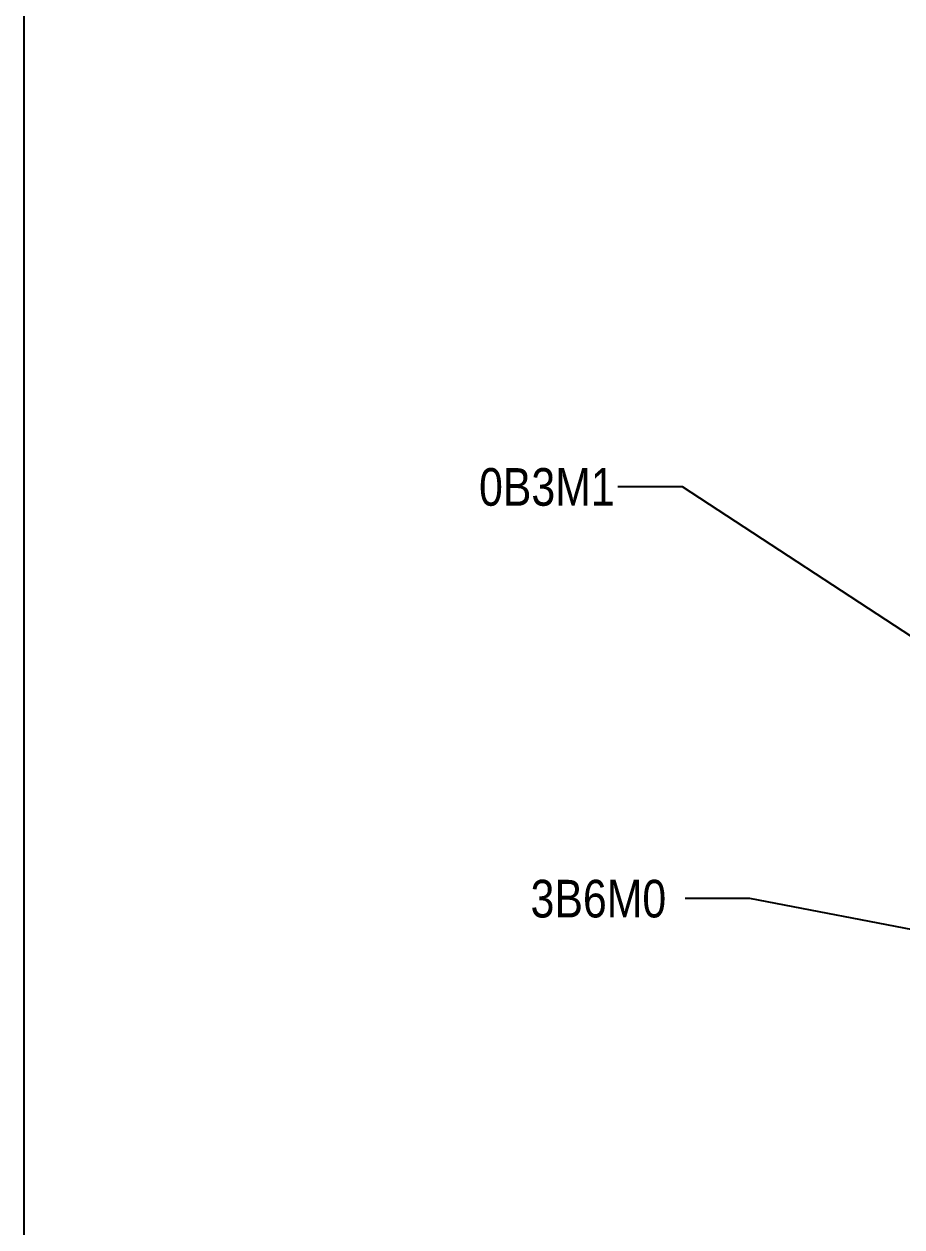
# Model space of a CAD drawing. Header units: millimetres. Extents: x 0 to 841, y 0 to 594.
# Drawn here: x 0 to 81.6, y 285.5 to 397.4 of the extents above; entities that cross this region are included whole.
import ezdxf

# ---------------------------------------------------------------- set-up
doc = ezdxf.new("R2010")
doc.units = ezdxf.units.MM
doc.header["$LTSCALE"] = 46.255
doc.layers.get('0').update_dxf_attribs({"linetype": 'CONTINUOUS'})
doc.layers.add('NOTE', color=7, linetype='CONTINUOUS')
doc.styles.get("Standard").update_dxf_attribs({"font": 'txt', "width": 0.85})
doc.styles.add('TEXTSTYLE_2', font='txt', dxfattribs={"width": 0.85})
doc.dimstyles.get("Standard").update_dxf_attribs({"dimtxt": 3.5, "dimasz": 3.5, "dimexe": 1.5, "dimexo": 1, "dimtad": 1, "dimtxsty": 'STANDARD', "dimblk": '_FILLED', "dimblk1": '_FILLED', "dimblk2": '_FILLED', "dimcen": 0.09, "dimadec": 0, "dimazin": 0, "dimtol": 1, "dimtp": 0.01, "dimtm": 0.01, "dimtfac": 1, "dimtofl": 0, "dimtmove": 0, "dimatfit": 3, "dimldrblk": '_FILLED', "dimfxl": 1, "dimtolj": 1, "dimarcsym": 0})

# ---------------------------------------------------------------- blocks, each defined once
blk = doc.blocks.new('_FILLED')
at = {"color": 0, "linetype": 'BYBLOCK'}
blk.add_solid([(0, 0), (-1, 0.214), (-1, -0.214)], dxfattribs=at)

msp = doc.modelspace()

# ---------------------------------------------------------------- linework, layer by layer
at = {"color": 7, "linetype": 'CONTINUOUS'}
msp.add_line((0, 0), (0, 594), dxfattribs=at)

# ---------------------------------------------------------------- texts
at = {"layer": 'NOTE', "color": 2, "linetype": 'CONTINUOUS', "char_height": 3.5, "attachment_point": 1, "line_spacing_factor": 0.9, "style": 'TEXTSTYLE_2'}
for s, insert, width in [('0B3M1', (42.29, 356.12), 19.3375), ('3B6M0', (47.08, 317.83), 21.5688)]:
    msp.add_mtext(s, dxfattribs=dict(at, insert=insert, width=width))

# ---------------------------------------------------------------- leaders
at = {"layer": 'NOTE', "color": 2, "linetype": 'CONTINUOUS'}
for points in [[(103.53, 326.66), (61.19, 354.37), (55.19, 354.37)], [(130.54, 304.02), (67.46, 316.08), (61.46, 316.08)]]:
    msp.add_leader(points, dimstyle='STANDARD', override={"dimtad": 0, "dimldrblk": 'DOT'}, dxfattribs=at)

doc.saveas('drawing.dxf')
